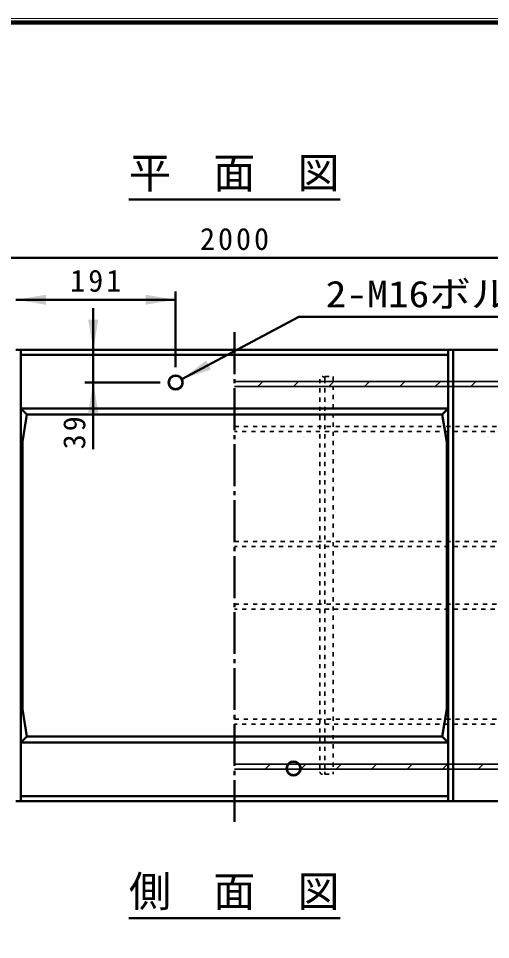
# Model space of a CAD drawing. Units: millimetres, scale not verified. Extents: x 100 to 4105, y 100 to 2870.
# Drawn here: x 2665 to 3230, y 1767 to 2870 of the extents above; entities that cross this region are included whole.
import ezdxf
from ezdxf.enums import TextEntityAlignment as Align

# ---------------------------------------------------------------- set-up
doc = ezdxf.new("R2010")
doc.units = ezdxf.units.MM
doc.header["$LTSCALE"] = 5
doc.linetypes.add('USER1', pattern=[2.2, 1, -1.2])
doc.linetypes.add('USER2', pattern=[13.4, 10, -1.2, 1, -1.2])
doc.layers.add('V-nasSTD', color=7, linetype='Continuous', lineweight=50)
doc.styles.add('ＭＳ ゴシック', font='')
doc.styles.get('ＭＳ ゴシック').set_extended_font_data('MS Gothic')

msp = doc.modelspace()

# ---------------------------------------------------------------- hatches: boundary and pattern name
at = {"layer": 'V-nasSTD'}
for points in [[(2697.932, 2539.283), (2661.932, 2533.283), (2697.932, 2527.283)], [(2816.932, 2527.283), (2852.932, 2533.283), (2816.932, 2539.283)], [(2748.432, 2509.283), (2754.432, 2473.283), (2760.432, 2509.283)], [(2860.432, 2438.283), (2895.02, 2449.931), (2892.196, 2455.225), (2889.373, 2460.519)], [(2760.432, 2398.283), (2754.432, 2434.283), (2748.432, 2398.283)]]:
    msp.add_hatch(color=256, dxfattribs=at).paths.add_polyline_path(points)

# ---------------------------------------------------------------- linework, layer by layer
at = {"layer": 'V-nasSTD', "lineweight": 100}
msp.add_line((4100, 2865), (105, 2865), dxfattribs=at)
at = {"layer": 'V-nasSTD'}
for p, q in [((2797.029, 2653.283), (3049.835, 2653.283)), ((1923.432, 2583.283), (3923.432, 2583.283)), ((2852.932, 2543.283), (2852.932, 2452.783)), ((2661.932, 2533.283), (2852.932, 2533.283)), ((2754.432, 2523.283), (2754.432, 2473.283)), ((2860.432, 2438.283), (3000.185, 2512.821)), ((3000.185, 2512.821), (3300.185, 2512.821)), ((2661.932, 2473.283), (2667.932, 2473.283)), ((2667.932, 2473.283), (2661.932, 2473.283)), ((2667.932, 2473.283), (3178.932, 2473.283)), ((2667.932, 2473.283), (2667.932, 1933.283)), ((2754.432, 2434.283), (2754.432, 2473.283)), ((3178.932, 2473.283), (3184.932, 2473.283)), ((3178.932, 2473.283), (3178.932, 1933.283)), ((3178.932, 2473.283), (3178.932, 2403.283)), ((3178.932, 2473.283), (3184.932, 2473.283)), ((3923.432, 2473.283), (3184.932, 2473.283)), ((3184.932, 2473.283), (3184.932, 1933.283)), ((2667.932, 2467.283), (3178.932, 2467.283)), ((2834.432, 2434.283), (2744.432, 2434.283)), ((2754.432, 2354.283), (2754.432, 2434.283)), ((2667.932, 2403.283), (3178.932, 2403.283)), ((2675.119, 2396.112), (2667.932, 2403.283)), ((2675.119, 2396.112), (2669.682, 2363.283)), ((3171.745, 2396.112), (2675.119, 2396.112)), ((3171.745, 2396.112), (3178.932, 2403.283)), ((3171.745, 2396.112), (3177.182, 2363.283)), ((2669.682, 2363.283), (2669.682, 2043.283)), ((3177.182, 2363.283), (3177.182, 2043.283)), ((2675.119, 2010.453), (2669.682, 2043.283)), ((3171.745, 2010.453), (3177.182, 2043.283)), ((2675.119, 2010.453), (2667.932, 2003.283)), ((2675.119, 2010.453), (3171.745, 2010.453)), ((3171.745, 2010.453), (3178.932, 2003.283)), ((2667.932, 2003.283), (3178.932, 2003.283)), ((2661.932, 1933.283), (2667.932, 1933.283)), ((2661.932, 1933.283), (2667.932, 1933.283)), ((2667.932, 1939.283), (3178.932, 1939.283)), ((2667.932, 1933.283), (3178.932, 1933.283)), ((3184.932, 1933.283), (3178.932, 1933.283)), ((3184.932, 1933.283), (3178.932, 1933.283)), ((3184.932, 1933.283), (3178.932, 1933.283)), ((3184.932, 1933.283), (3923.432, 1933.283)), ((2797.029, 1793.283), (3049.835, 1793.283))]:
    msp.add_line(p, q, dxfattribs=at)
at = {"layer": 'V-nasSTD', "linetype": 'USER2'}
msp.add_line((2923.432, 1908.283), (2923.432, 2498.283), dxfattribs=at)
at = {"layer": 'V-nasSTD', "linetype": 'USER1', "lineweight": 35}
for p, q in [((3025.432, 2438.283), (3025.432, 1968.283)), ((3031.432, 2441.283), (3041.432, 2441.283)), ((3031.432, 2441.283), (3031.432, 2438.283)), ((3031.432, 2438.283), (3031.432, 1968.283)), ((3041.432, 2441.283), (3041.432, 1965.283)), ((2923.432, 2381.459), (3245.432, 2381.459)), ((3245.432, 2375.459), (2923.432, 2375.459)), ((2923.432, 2243.783), (3245.432, 2243.783)), ((3245.432, 2237.783), (2923.432, 2237.783)), ((2923.432, 2168.783), (3245.432, 2168.783)), ((3245.432, 2162.783), (2923.432, 2162.783)), ((2923.432, 2031.106), (3245.432, 2031.106)), ((3245.432, 2025.106), (2923.432, 2025.106)), ((3031.432, 1965.283), (3031.432, 1968.283)), ((3031.432, 1965.283), (3041.432, 1965.283))]:
    msp.add_line(p, q, dxfattribs=at)
at = {"layer": 'V-nasSTD', "lineweight": 35}
for p, q in [((2923.432, 2435.283), (3238.432, 2435.283)), ((3238.432, 2429.283), (2923.432, 2429.283)), ((2951.323, 2429.283), (2957.323, 2435.283)), ((2993.749, 2429.283), (2999.749, 2435.283)), ((3041.432, 2434.539), (3036.176, 2429.283)), ((3042.176, 2435.283), (3041.432, 2434.539)), ((3078.602, 2429.283), (3084.602, 2435.283)), ((3121.028, 2429.283), (3127.028, 2435.283)), ((3163.455, 2429.283), (3169.455, 2435.283)), ((3205.881, 2429.283), (3211.881, 2435.283)), ((2923.432, 1977.283), (3238.432, 1977.283)), ((2923.432, 1977.128), (2923.587, 1977.283)), ((2960.013, 1971.283), (2966.013, 1977.283)), ((3002.44, 1971.283), (3008.44, 1977.283)), ((3050.866, 1977.283), (3044.866, 1971.283)), ((3087.292, 1971.283), (3093.292, 1977.283)), ((3129.719, 1971.283), (3135.719, 1977.283)), ((3172.145, 1971.283), (3178.145, 1977.283)), ((3214.572, 1971.283), (3220.572, 1977.283)), ((3238.432, 1971.283), (2923.432, 1971.283))]:
    msp.add_line(p, q, dxfattribs=at)
at = {"layer": 'V-nasSTD', "lineweight": 13}
msp.add_lwpolyline([(100, 100), (100, 2870), (4105, 2870), (4105, 100)], close=True, dxfattribs=at)
at = {"layer": 'V-nasSTD'}
for centre, radius in [((2852.932, 2434.283), 8.5), ((2852.932, 2434.283), 8), ((2993.932, 1972.283), 8.5), ((2993.932, 1972.283), 8)]:
    msp.add_circle(centre, radius, dxfattribs=at)
at = {"layer": 'V-nasSTD', "linetype": 'USER1', "lineweight": 35}
for centre, start, end in [((3028.432, 2438.283), 0, 180), ((3028.432, 1968.283), 180, 0)]:
    msp.add_arc(centre, 3, start, end, dxfattribs=at)

# ---------------------------------------------------------------- texts
at = {"layer": 'V-nasSTD', "style": 'ＭＳ ゴシック'}
for s, p in [('平\u3000面\u3000図', (2797.029, 2703.683)), ('側\u3000面\u3000図', (2797.029, 1843.683))]:
    msp.add_text(s, height=36.95, dxfattribs=at).set_placement(p, align=Align.TOP_LEFT)
at = {"layer": 'V-nasSTD', "style": 'ＭＳ ゴシック', "width": 1.15}
msp.add_text('2-M16ボルト', height=31.67, dxfattribs=at).set_placement((3032.345, 2556.021), align=Align.TOP_LEFT)
at = {"layer": 'V-nasSTD', "char_height": 26.39, "attachment_point": 1, "style": 'ＭＳ ゴシック'}
for s, insert in [('\\T1.2;2000', (2882.032, 2619.283)), ('\\T1.2;191', (2726.832, 2569.283))]:
    msp.add_mtext(s, dxfattribs=dict(at, insert=insert))
at = {"layer": 'V-nasSTD', "insert": (2718.432, 2354.283), "char_height": 26.39, "attachment_point": 1, "rotation": 90, "style": 'ＭＳ ゴシック'}
msp.add_mtext('\\T1.2;39', dxfattribs=at)

doc.saveas('drawing.dxf')
